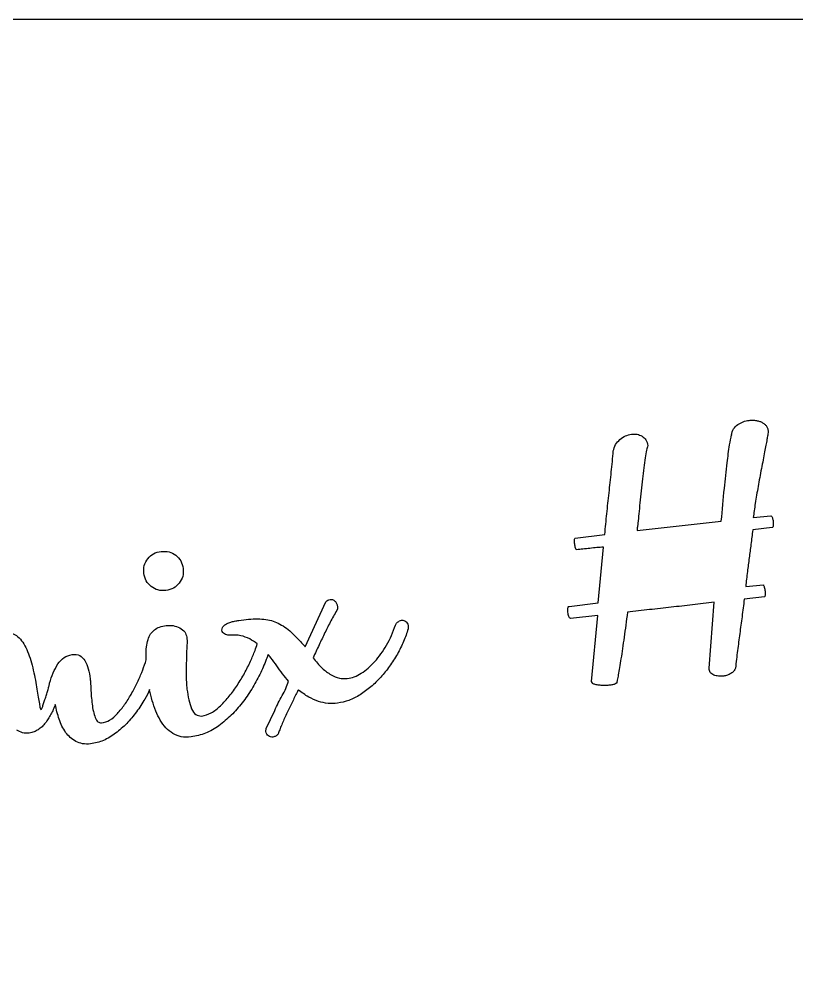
# Model space of a CAD drawing. Header units: millimetres. Extents: x -310 to 60, y -185 to 185.
# Drawn here: x -93.96 to -62.37, y 145.89 to 184.97 of the extents above; entities that cross this region are included whole.
import ezdxf

# ---------------------------------------------------------------- set-up
doc = ezdxf.new("R2010")
doc.units = ezdxf.units.MM
doc.layers.get('0').update_dxf_attribs({"linetype": 'CONTINUOUS'})

msp = doc.modelspace()

# ---------------------------------------------------------------- linework, layer by layer
for p, q in [((-65.025, 168.084), (-65.023, 168.072)), ((-68.863, 164.191), (-65.44, 164.575)), ((-64.141, 164.723), (-63.423, 164.787)), ((-63.377, 164.309), (-64.163, 164.212)), ((-71.376, 163.883), (-70.173, 164.03)), ((-70.437, 161.254), (-70.231, 163.516)), ((-64.449, 161.916), (-63.731, 161.98)), ((-63.685, 161.502), (-64.507, 161.401)), ((-82.344, 159.465), (-81.505, 161.297)), ((-71.628, 161.107), (-70.437, 161.254)), ((-65.939, 158.59), (-65.724, 161.276)), ((-70.457, 160.731), (-71.568, 160.619)), ((-70.709, 158.053), (-70.457, 160.731)), ((-85.044, 160.536), (-84.741, 160.573)), ((-69.695, 157.972), (-69.7, 158.007)), ((-82.881, 157.199), (-83.103, 156.736)), ((-83.93, 156.139), (-83.586, 156.883))]:
    msp.add_line(p, q)
msp.add_lwpolyline([(-200.681, -184.932), (-200.681, -185.032), (-240.681, -185.032), (-240.681, -184.932), (-245.424, -180.189), (-265.424, -180.189), (-270.262, -185.032), (-305.471, -185.032), (-310.471, -180.224), (-310.471, 179.968), (-305.471, 184.968), (54.529, 184.968), (59.529, 179.968), (59.529, -180.032), (54.529, -185.032), (19.319, -185.032), (14.482, -180.189), (-5.518, -180.189), (-10.261, -184.932), (-10.261, -185.032), (-50.261, -185.032), (-50.261, -184.932), (-55.004, -180.189), (-195.939, -180.189)], close=True)
for points, knots in [([(-65.023, 168.072), (-65.005, 168.16), (-64.969, 168.329), (-64.837, 168.442), (-64.773, 168.496)], [0, 0, 0, 0, 0.02603473, 0.05044636, 0.05044636, 0.05044636, 0.05044636]), ([(-64.773, 168.496), (-64.701, 168.538), (-64.557, 168.623), (-64.393, 168.653), (-64.311, 168.668)], [0, 0, 0, 0, 0.02491294, 0.0496775, 0.0496775, 0.0496775, 0.0496775]), ([(-64.311, 168.668), (-64.26, 168.672), (-64.161, 168.681), (-64.062, 168.668), (-64.014, 168.662)], [0, 0, 0, 0, 0.01518641, 0.02978021, 0.02978021, 0.02978021, 0.02978021]), ([(-64.014, 168.662), (-63.968, 168.652), (-63.88, 168.633), (-63.8, 168.592), (-63.761, 168.572)], [0, 0, 0, 0, 0.01387189, 0.02694152, 0.02694152, 0.02694152, 0.02694152]), ([(-63.761, 168.572), (-63.726, 168.549), (-63.659, 168.504), (-63.612, 168.438), (-63.589, 168.405)], [0, 0, 0, 0, 0.01230559, 0.02408787, 0.02408787, 0.02408787, 0.02408787]), ([(-69.559, 167.89), (-69.486, 167.945), (-69.345, 168.051), (-69.173, 168.087), (-69.09, 168.105)], [0, 0, 0, 0, 0.02697004, 0.05217357, 0.05217357, 0.05217357, 0.05217357]), ([(-69.09, 168.105), (-69.013, 168.109), (-68.862, 168.118), (-68.724, 168.056), (-68.657, 168.025)], [0, 0, 0, 0, 0.02274122, 0.04461017, 0.04461017, 0.04461017, 0.04461017]), ([(-68.657, 168.025), (-68.598, 167.979), (-68.474, 167.882), (-68.444, 167.725), (-68.428, 167.642)], [0, 0, 0, 0, 0.02155185, 0.04597006, 0.04597006, 0.04597006, 0.04597006]), ([(-65.199, 166.944), (-65.171, 167.188), (-65.126, 167.57), (-65.052, 167.948), (-65.025, 168.084)], [0, 0, 0, 0, 0.0736379, 0.115337, 0.115337, 0.115337, 0.115337]), ([(-63.589, 168.405), (-63.572, 168.37), (-63.536, 168.295), (-63.536, 168.213), (-63.536, 168.17)], [0, 0, 0, 0, 0.01178806, 0.02440233, 0.02440233, 0.02440233, 0.02440233]), ([(-63.536, 168.17), (-63.543, 168.134), (-63.561, 168.04), (-63.576, 167.945), (-63.586, 167.886)], [0, 0, 0, 0, 0.01100643, 0.02885067, 0.02885067, 0.02885067, 0.02885067]), ([(-69.828, 167.422), (-69.804, 167.512), (-69.757, 167.693), (-69.625, 167.824), (-69.559, 167.89)], [0, 0, 0, 0, 0.02750367, 0.05488902, 0.05488902, 0.05488902, 0.05488902]), ([(-68.428, 167.642), (-68.446, 167.582), (-68.493, 167.419), (-68.516, 167.252), (-68.531, 167.146)], [0, 0, 0, 0, 0.01877402, 0.05071272, 0.05071272, 0.05071272, 0.05071272]), ([(-63.586, 167.886), (-63.599, 167.81), (-63.629, 167.644), (-63.664, 167.479), (-63.682, 167.391)], [0, 0, 0, 0, 0.02324766, 0.05047484, 0.05047484, 0.05047484, 0.05047484]), ([(-70, 165.72), (-69.969, 166.003), (-69.906, 166.57), (-69.854, 167.137), (-69.828, 167.422)], [0, 0, 0, 0, 0.0853232, 0.1710326, 0.1710326, 0.1710326, 0.1710326]), ([(-63.682, 167.391), (-63.702, 167.28), (-63.744, 167.051), (-63.787, 166.822), (-63.81, 166.704)], [0, 0, 0, 0, 0.03377979, 0.06983282, 0.06983282, 0.06983282, 0.06983282]), ([(-68.531, 167.146), (-68.55, 167.011), (-68.59, 166.724), (-68.625, 166.437), (-68.643, 166.286)], [0, 0, 0, 0, 0.04096846, 0.08673487, 0.08673487, 0.08673487, 0.08673487]), ([(-65.44, 164.575), (-65.4, 165.019), (-65.328, 165.81), (-65.239, 166.599), (-65.199, 166.944)], [0, 0, 0, 0, 0.1337867, 0.2381341, 0.2381341, 0.2381341, 0.2381341]), ([(-63.81, 166.704), (-63.833, 166.583), (-63.879, 166.342), (-63.923, 166.1), (-63.944, 165.98)], [0, 0, 0, 0, 0.03700176, 0.073627, 0.073627, 0.073627, 0.073627]), ([(-68.643, 166.286), (-68.661, 166.125), (-68.698, 165.803), (-68.731, 165.48), (-68.748, 165.318)], [0, 0, 0, 0, 0.04842487, 0.09736564, 0.09736564, 0.09736564, 0.09736564]), ([(-70.173, 164.03), (-70.147, 164.312), (-70.093, 164.876), (-70.031, 165.438), (-70, 165.72)], [0, 0, 0, 0, 0.0848307, 0.1698615, 0.1698615, 0.1698615, 0.1698615]), ([(-63.944, 165.98), (-63.965, 165.863), (-64.006, 165.635), (-64.042, 165.407), (-64.06, 165.295)], [0, 0, 0, 0, 0.03558819, 0.06948218, 0.06948218, 0.06948218, 0.06948218]), ([(-68.748, 165.318), (-68.762, 165.167), (-68.79, 164.89), (-68.815, 164.612), (-68.827, 164.486)], [0, 0, 0, 0, 0.04549033, 0.08356207, 0.08356207, 0.08356207, 0.08356207]), ([(-64.06, 165.295), (-64.075, 165.193), (-64.104, 165.002), (-64.129, 164.811), (-64.141, 164.723)], [0, 0, 0, 0, 0.03096917, 0.05778255, 0.05778255, 0.05778255, 0.05778255]), ([(-63.423, 164.787), (-63.411, 164.78), (-63.381, 164.763), (-63.371, 164.729), (-63.365, 164.709)], [0, 0, 0, 0, 0.00403591, 0.01001349, 0.01001349, 0.01001349, 0.01001349]), ([(-63.365, 164.709), (-63.359, 164.684), (-63.345, 164.632), (-63.337, 164.578), (-63.334, 164.55)], [0, 0, 0, 0, 0.00770275, 0.01625796, 0.01625796, 0.01625796, 0.01625796]), ([(-63.334, 164.55), (-63.331, 164.521), (-63.325, 164.467), (-63.33, 164.413), (-63.332, 164.387)], [0, 0, 0, 0, 0.00856177, 0.01632998, 0.01632998, 0.01632998, 0.01632998]), ([(-68.859, 164.258), (-68.861, 164.244), (-68.863, 164.221), (-68.863, 164.199), (-68.863, 164.191)], [0, 0, 0, 0, 0.004442247, 0.006712106, 0.006712106, 0.006712106, 0.006712106]), ([(-68.827, 164.486), (-68.834, 164.438), (-68.846, 164.363), (-68.856, 164.286), (-68.859, 164.258)], [0, 0, 0, 0, 0.01448467, 0.02299774, 0.02299774, 0.02299774, 0.02299774]), ([(-64.163, 164.212), (-64.186, 164.017), (-64.232, 163.638), (-64.283, 163.26), (-64.307, 163.076)], [0, 0, 0, 0, 0.0589, 0.1145274, 0.1145274, 0.1145274, 0.1145274]), ([(-63.332, 164.387), (-63.334, 164.366), (-63.337, 164.332), (-63.366, 164.315), (-63.377, 164.309)], [0, 0, 0, 0, 0.005850022, 0.009478056, 0.009478056, 0.009478056, 0.009478056]), ([(-71.402, 163.801), (-71.403, 163.822), (-71.405, 163.854), (-71.383, 163.876), (-71.376, 163.883)], [0, 0, 0, 0, 0.006039238, 0.008904994, 0.008904994, 0.008904994, 0.008904994]), ([(-71.394, 163.633), (-71.397, 163.662), (-71.403, 163.718), (-71.403, 163.774), (-71.402, 163.801)], [0, 0, 0, 0, 0.00870518, 0.01685504, 0.01685504, 0.01685504, 0.01685504]), ([(-88.744, 163.046), (-88.67, 163.121), (-88.52, 163.276), (-88.308, 163.319), (-88.2, 163.34)], [0, 0, 0, 0, 0.0308826, 0.06318202, 0.06318202, 0.06318202, 0.06318202]), ([(-88.2, 163.34), (-88.089, 163.345), (-87.873, 163.355), (-87.69, 163.242), (-87.6, 163.186)], [0, 0, 0, 0, 0.03229942, 0.06318202, 0.06318202, 0.06318202, 0.06318202]), ([(-71.362, 163.473), (-71.369, 163.498), (-71.383, 163.551), (-71.39, 163.604), (-71.394, 163.633)], [0, 0, 0, 0, 0.00770275, 0.01625794, 0.01625794, 0.01625794, 0.01625794]), ([(-71.318, 163.406), (-71.326, 163.411), (-71.351, 163.425), (-71.358, 163.454), (-71.362, 163.473)], [0, 0, 0, 0, 0.002765896, 0.008370337, 0.008370337, 0.008370337, 0.008370337]), ([(-70.781, 163.466), (-70.876, 163.456), (-71.055, 163.438), (-71.233, 163.416), (-71.318, 163.406)], [0, 0, 0, 0, 0.02850316, 0.0540039, 0.0540039, 0.0540039, 0.0540039]), ([(-70.231, 163.516), (-70.319, 163.509), (-70.502, 163.494), (-70.685, 163.476), (-70.781, 163.466)], [0, 0, 0, 0, 0.02642097, 0.05523074, 0.05523074, 0.05523074, 0.05523074]), ([(-88.9, 162.45), (-88.905, 162.56), (-88.914, 162.775), (-88.8, 162.957), (-88.744, 163.046)], [0, 0, 0, 0, 0.03207146, 0.0628639, 0.0628639, 0.0628639, 0.0628639]), ([(-87.6, 163.186), (-87.524, 163.113), (-87.369, 162.965), (-87.326, 162.754), (-87.304, 162.646)], [0, 0, 0, 0, 0.03079243, 0.0628639, 0.0628639, 0.0628639, 0.0628639]), ([(-64.307, 163.076), (-64.332, 162.891), (-64.383, 162.504), (-64.426, 162.117), (-64.449, 161.916)], [0, 0, 0, 0, 0.0562087, 0.1168565, 0.1168565, 0.1168565, 0.1168565]), ([(-87.304, 162.646), (-87.3, 162.537), (-87.29, 162.322), (-87.405, 162.14), (-87.461, 162.051)], [0, 0, 0, 0, 0.03207162, 0.06286392, 0.06286392, 0.06286392, 0.06286392]), ([(-88.604, 161.911), (-88.68, 161.984), (-88.835, 162.132), (-88.878, 162.343), (-88.9, 162.45)], [0, 0, 0, 0, 0.0307923, 0.06286392, 0.06286392, 0.06286392, 0.06286392]), ([(-88.005, 161.756), (-88.115, 161.751), (-88.331, 161.742), (-88.515, 161.855), (-88.604, 161.911)], [0, 0, 0, 0, 0.03229942, 0.06318209, 0.06318209, 0.06318209, 0.06318209]), ([(-87.461, 162.051), (-87.535, 161.976), (-87.685, 161.821), (-87.897, 161.778), (-88.005, 161.756)], [0, 0, 0, 0, 0.03088267, 0.06318209, 0.06318209, 0.06318209, 0.06318209]), ([(-63.731, 161.98), (-63.726, 161.968), (-63.71, 161.937), (-63.701, 161.903), (-63.695, 161.882)], [0, 0, 0, 0, 0.00393735, 0.01049792, 0.01049792, 0.01049792, 0.01049792]), ([(-63.695, 161.882), (-63.688, 161.856), (-63.675, 161.804), (-63.667, 161.75), (-63.663, 161.723)], [0, 0, 0, 0, 0.00800088, 0.01625633, 0.01625633, 0.01625633, 0.01625633]), ([(-81.505, 161.297), (-81.482, 161.321), (-81.435, 161.37), (-81.368, 161.384), (-81.335, 161.391)], [0, 0, 0, 0, 0.00973498, 0.01979716, 0.01979716, 0.01979716, 0.01979716]), ([(-81.335, 161.391), (-81.299, 161.391), (-81.227, 161.391), (-81.169, 161.347), (-81.139, 161.324)], [0, 0, 0, 0, 0.01029883, 0.02119219, 0.02119219, 0.02119219, 0.02119219]), ([(-64.507, 161.401), (-64.537, 161.164), (-64.597, 160.697), (-64.66, 160.23), (-64.691, 160.001)], [0, 0, 0, 0, 0.0718526, 0.1413064, 0.1413064, 0.1413064, 0.1413064]), ([(-63.657, 161.572), (-63.657, 161.554), (-63.657, 161.526), (-63.678, 161.508), (-63.685, 161.502)], [0, 0, 0, 0, 0.00517225, 0.007842902, 0.007842902, 0.007842902, 0.007842902]), ([(-63.663, 161.723), (-63.661, 161.696), (-63.655, 161.646), (-63.657, 161.596), (-63.657, 161.572)], [0, 0, 0, 0, 0.00795572, 0.01506301, 0.01506301, 0.01506301, 0.01506301]), ([(-81.033, 161.004), (-81.124, 160.845), (-81.304, 160.529), (-81.464, 160.202), (-81.544, 160.041)], [0, 0, 0, 0, 0.0550858, 0.1090445, 0.1090445, 0.1090445, 0.1090445]), ([(-81.139, 161.324), (-81.113, 161.295), (-81.058, 161.234), (-81.043, 161.154), (-81.035, 161.113)], [0, 0, 0, 0, 0.01162861, 0.02393415, 0.02393415, 0.02393415, 0.02393415]), ([(-81.035, 161.113), (-81.032, 161.092), (-81.028, 161.056), (-81.032, 161.02), (-81.033, 161.004)], [0, 0, 0, 0, 0.00630723, 0.01089626, 0.01089626, 0.01089626, 0.01089626]), ([(-71.671, 160.866), (-71.674, 160.895), (-71.679, 160.949), (-71.675, 161.004), (-71.673, 161.029)], [0, 0, 0, 0, 0.00856201, 0.0163301, 0.0163301, 0.0163301, 0.0163301]), ([(-71.673, 161.029), (-71.671, 161.05), (-71.667, 161.084), (-71.639, 161.101), (-71.628, 161.107)], [0, 0, 0, 0, 0.005849948, 0.009477923, 0.009477923, 0.009477923, 0.009477923]), ([(-67.483, 161.072), (-67.772, 161.04), (-68.363, 160.975), (-68.953, 160.903), (-69.253, 160.867)], [0, 0, 0, 0, 0.0874551, 0.1782054, 0.1782054, 0.1782054, 0.1782054]), ([(-65.724, 161.276), (-66.022, 161.24), (-66.608, 161.169), (-67.194, 161.104), (-67.483, 161.072)], [0, 0, 0, 0, 0.0898504, 0.1770052, 0.1770052, 0.1770052, 0.1770052]), ([(-84.741, 160.573), (-84.613, 160.587), (-84.375, 160.612), (-84.135, 160.596), (-84.023, 160.589)], [0, 0, 0, 0, 0.03829254, 0.07187919, 0.07187919, 0.07187919, 0.07187919]), ([(-71.632, 160.702), (-71.641, 160.728), (-71.658, 160.782), (-71.667, 160.838), (-71.671, 160.866)], [0, 0, 0, 0, 0.00821175, 0.01692328, 0.01692328, 0.01692328, 0.01692328]), ([(-71.568, 160.619), (-71.581, 160.626), (-71.613, 160.645), (-71.625, 160.68), (-71.632, 160.702)], [0, 0, 0, 0, 0.00424797, 0.01079654, 0.01079654, 0.01079654, 0.01079654]), ([(-69.253, 160.867), (-69.275, 160.694), (-69.319, 160.356), (-69.366, 160.018), (-69.388, 159.853)], [0, 0, 0, 0, 0.0522073, 0.1023068, 0.1023068, 0.1023068, 0.1023068]), ([(-88.474, 160.157), (-88.406, 160.199), (-88.261, 160.289), (-88.091, 160.316), (-87.999, 160.33)], [0, 0, 0, 0, 0.02350976, 0.05095824, 0.05095824, 0.05095824, 0.05095824]), ([(-87.999, 160.33), (-87.899, 160.336), (-87.704, 160.348), (-87.525, 160.269), (-87.437, 160.23)], [0, 0, 0, 0, 0.0295499, 0.05785866, 0.05785866, 0.05785866, 0.05785866]), ([(-87.437, 160.23), (-87.362, 160.182), (-87.221, 160.091), (-87.176, 159.93), (-87.155, 159.854)], [0, 0, 0, 0, 0.0255726, 0.04853033, 0.04853033, 0.04853033, 0.04853033]), ([(-85.727, 160.138), (-85.726, 160.176), (-85.725, 160.255), (-85.666, 160.309), (-85.636, 160.336)], [0, 0, 0, 0, 0.01102468, 0.02269965, 0.02269965, 0.02269965, 0.02269965]), ([(-85.636, 160.336), (-85.598, 160.362), (-85.516, 160.416), (-85.423, 160.448), (-85.374, 160.465)], [0, 0, 0, 0, 0.01382948, 0.02932807, 0.02932807, 0.02932807, 0.02932807]), ([(-85.374, 160.465), (-85.321, 160.481), (-85.212, 160.512), (-85.101, 160.528), (-85.044, 160.536)], [0, 0, 0, 0, 0.01665271, 0.03376924, 0.03376924, 0.03376924, 0.03376924]), ([(-84.023, 160.589), (-83.921, 160.574), (-83.72, 160.544), (-83.533, 160.464), (-83.441, 160.425)], [0, 0, 0, 0, 0.03073878, 0.06073057, 0.06073057, 0.06073057, 0.06073057]), ([(-83.441, 160.425), (-83.35, 160.376), (-83.16, 160.273), (-82.997, 160.133), (-82.912, 160.06)], [0, 0, 0, 0, 0.030931, 0.06434316, 0.06434316, 0.06434316, 0.06434316]), ([(-79.039, 159.532), (-78.969, 159.662), (-78.827, 159.925), (-78.729, 160.207), (-78.68, 160.35)], [0, 0, 0, 0, 0.04409889, 0.08945345, 0.08945345, 0.08945345, 0.08945345]), ([(-78.68, 160.35), (-78.66, 160.386), (-78.622, 160.453), (-78.556, 160.495), (-78.525, 160.514)], [0, 0, 0, 0, 0.01200868, 0.02289267, 0.02289267, 0.02289267, 0.02289267]), ([(-78.525, 160.514), (-78.494, 160.528), (-78.434, 160.553), (-78.371, 160.542), (-78.34, 160.537)], [0, 0, 0, 0, 0.00991466, 0.01894597, 0.01894597, 0.01894597, 0.01894597]), ([(-78.34, 160.537), (-78.312, 160.526), (-78.255, 160.503), (-78.219, 160.453), (-78.2, 160.427)], [0, 0, 0, 0, 0.00886137, 0.01813957, 0.01813957, 0.01813957, 0.01813957]), ([(-78.2, 160.427), (-78.186, 160.395), (-78.154, 160.321), (-78.161, 160.24), (-78.166, 160.196)], [0, 0, 0, 0, 0.01059167, 0.02374551, 0.02374551, 0.02374551, 0.02374551]), ([(-94.44, 160.011), (-94.351, 160.011), (-94.17, 160.012), (-94.034, 159.891), (-93.965, 159.83)], [0, 0, 0, 0, 0.02574445, 0.05249233, 0.05249233, 0.05249233, 0.05249233]), ([(-93.965, 159.83), (-93.899, 159.75), (-93.759, 159.581), (-93.671, 159.38), (-93.624, 159.273)], [0, 0, 0, 0, 0.03087226, 0.06552552, 0.06552552, 0.06552552, 0.06552552]), ([(-88.733, 159.757), (-88.703, 159.838), (-88.647, 159.992), (-88.529, 160.104), (-88.474, 160.157)], [0, 0, 0, 0, 0.02552037, 0.04828183, 0.04828183, 0.04828183, 0.04828183]), ([(-87.155, 159.854), (-87.151, 159.804), (-87.143, 159.686), (-87.15, 159.567), (-87.153, 159.497)], [0, 0, 0, 0, 0.01488709, 0.03567713, 0.03567713, 0.03567713, 0.03567713]), ([(-85.63, 159.987), (-85.655, 160.007), (-85.705, 160.046), (-85.72, 160.108), (-85.727, 160.138)], [0, 0, 0, 0, 0.009394, 0.01845615, 0.01845615, 0.01845615, 0.01845615]), ([(-85.388, 159.938), (-85.435, 159.937), (-85.52, 159.935), (-85.596, 159.971), (-85.63, 159.987)], [0, 0, 0, 0, 0.01388609, 0.0249596, 0.0249596, 0.0249596, 0.0249596]), ([(-84.602, 159.786), (-84.721, 159.838), (-84.971, 159.947), (-85.244, 159.941), (-85.388, 159.938)], [0, 0, 0, 0, 0.03843802, 0.08092863, 0.08092863, 0.08092863, 0.08092863]), ([(-82.912, 160.06), (-82.821, 159.973), (-82.622, 159.784), (-82.441, 159.577), (-82.344, 159.465)], [0, 0, 0, 0, 0.03799714, 0.08235859, 0.08235859, 0.08235859, 0.08235859]), ([(-81.544, 160.041), (-81.623, 159.876), (-81.784, 159.537), (-81.942, 159.196), (-82.023, 159.021)], [0, 0, 0, 0, 0.054888, 0.1127002, 0.1127002, 0.1127002, 0.1127002]), ([(-78.166, 160.196), (-78.221, 160.023), (-78.334, 159.667), (-78.511, 159.338), (-78.602, 159.169)], [0, 0, 0, 0, 0.0544039, 0.1117742, 0.1117742, 0.1117742, 0.1117742]), ([(-69.388, 159.853), (-69.41, 159.699), (-69.451, 159.407), (-69.496, 159.116), (-69.517, 158.979)], [0, 0, 0, 0, 0.04661131, 0.0883558, 0.0883558, 0.0883558, 0.0883558]), ([(-64.691, 160.001), (-64.722, 159.771), (-64.784, 159.305), (-64.837, 158.838), (-64.864, 158.601)], [0, 0, 0, 0, 0.0693787, 0.1410129, 0.1410129, 0.1410129, 0.1410129]), ([(-88.809, 159.101), (-88.809, 159.221), (-88.808, 159.443), (-88.756, 159.659), (-88.733, 159.757)], [0, 0, 0, 0, 0.03605278, 0.06626829, 0.06626829, 0.06626829, 0.06626829]), ([(-87.153, 159.497), (-87.158, 159.414), (-87.166, 159.238), (-87.171, 159.062), (-87.173, 158.969)], [0, 0, 0, 0, 0.02510383, 0.05287324, 0.05287324, 0.05287324, 0.05287324]), ([(-84.569, 158.878), (-84.504, 159.023), (-84.401, 159.254), (-84.322, 159.494), (-84.293, 159.583)], [0, 0, 0, 0, 0.04770373, 0.07575148, 0.07575148, 0.07575148, 0.07575148]), ([(-79.519, 158.863), (-79.433, 158.966), (-79.256, 159.176), (-79.113, 159.412), (-79.039, 159.532)], [0, 0, 0, 0, 0.04009545, 0.08248184, 0.08248184, 0.08248184, 0.08248184]), ([(-93.624, 159.273), (-93.579, 159.154), (-93.486, 158.905), (-93.424, 158.647), (-93.392, 158.514)], [0, 0, 0, 0, 0.03828241, 0.07951861, 0.07951861, 0.07951861, 0.07951861]), ([(-92.396, 158.769), (-92.319, 158.868), (-92.17, 159.061), (-91.934, 159.12), (-91.82, 159.148)], [0, 0, 0, 0, 0.03647485, 0.07078861, 0.07078861, 0.07078861, 0.07078861]), ([(-91.82, 159.148), (-91.707, 159.151), (-91.489, 159.158), (-91.357, 158.986), (-91.294, 158.904)], [0, 0, 0, 0, 0.03183289, 0.06118577, 0.06118577, 0.06118577, 0.06118577]), ([(-83.857, 159.157), (-83.88, 159.085), (-83.974, 158.808), (-84.097, 158.542), (-84.189, 158.344)], [0.0368568, 0.0368568, 0.0368568, 0.0368568, 0.05933939, 0.12468425, 0.12468425, 0.12468425, 0.12468425]), ([(-83.5, 158.689), (-83.577, 158.799), (-83.69, 158.96), (-83.817, 159.11), (-83.857, 159.157)], [0, 0, 0, 0, 0.04056118, 0.0589346, 0.0589346, 0.0589346, 0.0589346]), ([(-78.602, 159.169), (-78.703, 159.002), (-78.903, 158.67), (-79.154, 158.374), (-79.278, 158.228)], [0, 0, 0, 0, 0.0584809, 0.1160795, 0.1160795, 0.1160795, 0.1160795]), ([(-92.729, 157.985), (-92.688, 158.127), (-92.609, 158.403), (-92.465, 158.65), (-92.396, 158.769)], [0, 0, 0, 0, 0.04434977, 0.085504, 0.085504, 0.085504, 0.085504]), ([(-91.294, 158.904), (-91.245, 158.796), (-91.14, 158.559), (-91.102, 158.302), (-91.082, 158.163)], [0, 0, 0, 0, 0.03550946, 0.07746682, 0.07746682, 0.07746682, 0.07746682]), ([(-88.986, 158.426), (-88.935, 158.559), (-88.87, 158.728), (-88.815, 158.901), (-88.803, 158.938)], [0, 0, 0, 0, 0.0426668, 0.05440524, 0.05440524, 0.05440524, 0.05440524]), ([(-87.173, 158.969), (-87.175, 158.869), (-87.179, 158.663), (-87.181, 158.457), (-87.182, 158.351)], [0, 0, 0, 0, 0.02999554, 0.0617744, 0.0617744, 0.0617744, 0.0617744]), ([(-85.103, 157.911), (-85.002, 158.07), (-84.805, 158.382), (-84.646, 158.714), (-84.569, 158.878)], [0, 0, 0, 0, 0.056295, 0.1105029, 0.1105029, 0.1105029, 0.1105029]), ([(-83.018, 158.065), (-83.102, 158.163), (-83.273, 158.362), (-83.423, 158.578), (-83.5, 158.689)], [0, 0, 0, 0, 0.03865539, 0.07886712, 0.07886712, 0.07886712, 0.07886712]), ([(-82.023, 159.021), (-81.907, 158.87), (-81.701, 158.599), (-81.42, 158.408), (-81.297, 158.324)], [0, 0, 0, 0, 0.0566628, 0.1012184, 0.1012184, 0.1012184, 0.1012184]), ([(-80.066, 158.391), (-79.97, 158.457), (-79.771, 158.595), (-79.605, 158.772), (-79.519, 158.863)], [0, 0, 0, 0, 0.03486615, 0.07240003, 0.07240003, 0.07240003, 0.07240003]), ([(-69.517, 158.979), (-69.536, 158.86), (-69.57, 158.641), (-69.607, 158.424), (-69.624, 158.325)], [0, 0, 0, 0, 0.03622226, 0.06626453, 0.06626453, 0.06626453, 0.06626453]), ([(-93.392, 158.514), (-93.363, 158.38), (-93.307, 158.123), (-93.263, 157.864), (-93.243, 157.74)], [0, 0, 0, 0, 0.04109501, 0.07879558, 0.07879558, 0.07879558, 0.07879558]), ([(-89.415, 157.533), (-89.334, 157.68), (-89.174, 157.969), (-89.048, 158.275), (-88.986, 158.426)], [0, 0, 0, 0, 0.05022337, 0.09910267, 0.09910267, 0.09910267, 0.09910267]), ([(-87.182, 158.351), (-87.181, 158.246), (-87.18, 158.041), (-87.159, 157.837), (-87.149, 157.739)], [0, 0, 0, 0, 0.03165697, 0.06137557, 0.06137557, 0.06137557, 0.06137557]), ([(-84.189, 158.344), (-84.293, 158.142), (-84.502, 157.737), (-84.771, 157.37), (-84.905, 157.186)], [0, 0, 0, 0, 0.0682323, 0.1363337, 0.1363337, 0.1363337, 0.1363337]), ([(-81.297, 158.324), (-81.186, 158.271), (-80.977, 158.171), (-80.746, 158.174), (-80.638, 158.176)], [0, 0, 0, 0, 0.03637055, 0.06838221, 0.06838221, 0.06838221, 0.06838221]), ([(-80.638, 158.176), (-80.541, 158.194), (-80.338, 158.234), (-80.159, 158.337), (-80.066, 158.391)], [0, 0, 0, 0, 0.02947085, 0.06149676, 0.06149676, 0.06149676, 0.06149676]), ([(-69.624, 158.325), (-69.636, 158.251), (-69.657, 158.132), (-69.685, 158.016), (-69.695, 157.972)], [0, 0, 0, 0, 0.02248707, 0.0360585, 0.0360585, 0.0360585, 0.0360585]), ([(-65.748, 158.317), (-65.803, 158.346), (-65.915, 158.403), (-65.931, 158.527), (-65.939, 158.59)], [0, 0, 0, 0, 0.01751654, 0.03527299, 0.03527299, 0.03527299, 0.03527299]), ([(-65.344, 158.276), (-65.414, 158.271), (-65.551, 158.261), (-65.683, 158.299), (-65.748, 158.317)], [0, 0, 0, 0, 0.02082238, 0.04089149, 0.04089149, 0.04089149, 0.04089149]), ([(-65.048, 158.379), (-65.096, 158.354), (-65.189, 158.304), (-65.293, 158.285), (-65.344, 158.276)], [0, 0, 0, 0, 0.01593824, 0.03147562, 0.03147562, 0.03147562, 0.03147562]), ([(-64.864, 158.601), (-64.883, 158.557), (-64.923, 158.465), (-65.006, 158.408), (-65.048, 158.379)], [0, 0, 0, 0, 0.01419375, 0.02938022, 0.02938022, 0.02938022, 0.02938022]), ([(-92.782, 157.779), (-92.769, 157.824), (-92.751, 157.892), (-92.734, 157.961), (-92.729, 157.985)], [0, 0, 0, 0, 0.0140664, 0.02128207, 0.02128207, 0.02128207, 0.02128207]), ([(-91.082, 158.163), (-91.077, 158.111), (-91.065, 157.975), (-91.06, 157.839), (-91.056, 157.755)], [0, 0, 0, 0, 0.01561161, 0.04087571, 0.04087571, 0.04087571, 0.04087571]), ([(-85.791, 157.065), (-85.668, 157.194), (-85.416, 157.458), (-85.209, 157.758), (-85.103, 157.911)], [0, 0, 0, 0, 0.0532838, 0.1092096, 0.1092096, 0.1092096, 0.1092096]), ([(-83.279, 157.482), (-83.228, 157.579), (-83.127, 157.767), (-83.054, 157.967), (-83.018, 158.065)], [0, 0, 0, 0, 0.03265808, 0.06386749, 0.06386749, 0.06386749, 0.06386749]), ([(-79.278, 158.228), (-79.407, 158.092), (-79.661, 157.825), (-79.966, 157.617), (-80.115, 157.514)], [0, 0, 0, 0, 0.0560723, 0.1102707, 0.1102707, 0.1102707, 0.1102707]), ([(-70.561, 157.932), (-70.604, 157.942), (-70.676, 157.958), (-70.699, 158.026), (-70.709, 158.053)], [0, 0, 0, 0, 0.01216847, 0.02028093, 0.02028093, 0.02028093, 0.02028093]), ([(-70.23, 157.894), (-70.288, 157.896), (-70.399, 157.899), (-70.509, 157.921), (-70.561, 157.932)], [0, 0, 0, 0, 0.01738806, 0.03337884, 0.03337884, 0.03337884, 0.03337884]), ([(-69.888, 157.918), (-69.943, 157.91), (-70.057, 157.895), (-70.171, 157.894), (-70.23, 157.894)], [0, 0, 0, 0, 0.0166504, 0.03427778, 0.03427778, 0.03427778, 0.03427778]), ([(-69.7, 158.007), (-69.719, 157.987), (-69.769, 157.934), (-69.843, 157.924), (-69.888, 157.918)], [0, 0, 0, 0, 0.00819673, 0.0213917, 0.0213917, 0.0213917, 0.0213917]), ([(-93.243, 157.74), (-93.226, 157.631), (-93.194, 157.434), (-93.161, 157.236), (-93.146, 157.148)], [0, 0, 0, 0, 0.0330218, 0.0600484, 0.0600484, 0.0600484, 0.0600484]), ([(-92.889, 157.421), (-92.87, 157.482), (-92.832, 157.601), (-92.798, 157.721), (-92.782, 157.779)], [0, 0, 0, 0, 0.01926681, 0.03734786, 0.03734786, 0.03734786, 0.03734786]), ([(-91.056, 157.755), (-91.051, 157.653), (-91.04, 157.447), (-91.016, 157.242), (-91.005, 157.138)], [0, 0, 0, 0, 0.03050326, 0.06185891, 0.06185891, 0.06185891, 0.06185891]), ([(-89.978, 156.751), (-89.876, 156.87), (-89.667, 157.116), (-89.5, 157.391), (-89.415, 157.533)], [0, 0, 0, 0, 0.04699302, 0.0965242, 0.0965242, 0.0965242, 0.0965242]), ([(-88.666, 157.723), (-88.727, 157.594), (-88.882, 157.28), (-89.082, 156.992), (-89.2, 156.82)], [0.0195858, 0.0195858, 0.0195858, 0.0195858, 0.0621843, 0.1246456, 0.1246456, 0.1246456, 0.1246456]), ([(-88.561, 157.275), (-88.599, 157.424), (-88.636, 157.572), (-88.666, 157.723), (-88.666, 157.723)], [0, 0, 0, 0, 0.04586794, 0.0460034, 0.0460034, 0.0460034, 0.0460034]), ([(-87.149, 157.739), (-87.129, 157.594), (-87.091, 157.324), (-87.002, 157.066), (-86.961, 156.946)], [0, 0, 0, 0, 0.04370798, 0.0816631, 0.0816631, 0.0816631, 0.0816631]), ([(-83.586, 156.883), (-83.538, 156.984), (-83.441, 157.187), (-83.333, 157.384), (-83.279, 157.482)], [0, 0, 0, 0, 0.03382479, 0.06740949, 0.06740949, 0.06740949, 0.06740949]), ([(-82.674, 157.623), (-82.707, 157.556), (-82.778, 157.415), (-82.846, 157.273), (-82.881, 157.199)], [0, 0, 0, 0, 0.02263213, 0.04726378, 0.04726378, 0.04726378, 0.04726378]), ([(-82.654, 157.662), (-82.657, 157.654), (-82.662, 157.641), (-82.67, 157.629), (-82.674, 157.623)], [0, 0, 0, 0, 0.002418872, 0.004339551, 0.004339551, 0.004339551, 0.004339551]), ([(-82.624, 157.714), (-82.631, 157.705), (-82.643, 157.689), (-82.651, 157.671), (-82.654, 157.662)], [0, 0, 0, 0, 0.003189068, 0.006019138, 0.006019138, 0.006019138, 0.006019138]), ([(-81.805, 157.246), (-81.941, 157.3), (-82.237, 157.416), (-82.489, 157.61), (-82.624, 157.714)], [0, 0, 0, 0, 0.04373208, 0.09473051, 0.09473051, 0.09473051, 0.09473051]), ([(-80.115, 157.514), (-80.264, 157.429), (-80.552, 157.264), (-80.877, 157.202), (-81.034, 157.172)], [0, 0, 0, 0, 0.05109613, 0.09868897, 0.09868897, 0.09868897, 0.09868897]), ([(-93.146, 157.148), (-93.139, 157.087), (-93.129, 157.005), (-93.091, 156.932), (-93.081, 156.914)], [0, 0, 0, 0, 0.01806241, 0.02441933, 0.02441933, 0.02441933, 0.02441933]), ([(-93.004, 157.074), (-92.985, 157.129), (-92.947, 157.245), (-92.909, 157.36), (-92.889, 157.421)], [0, 0, 0, 0, 0.01744457, 0.03650162, 0.03650162, 0.03650162, 0.03650162]), ([(-92.501, 157.118), (-92.527, 157.051), (-92.578, 156.915), (-92.643, 156.786), (-92.676, 156.722)], [0, 0, 0, 0, 0.0215484, 0.04335008, 0.04335008, 0.04335008, 0.04335008]), ([(-92.344, 156.523), (-92.374, 156.621), (-92.435, 156.818), (-92.479, 157.018), (-92.501, 157.118)], [0, 0, 0, 0, 0.03107755, 0.06161267, 0.06161267, 0.06161267, 0.06161267]), ([(-91.005, 157.138), (-90.991, 157.039), (-90.964, 156.851), (-90.904, 156.671), (-90.876, 156.586)], [0, 0, 0, 0, 0.03003757, 0.05681831, 0.05681831, 0.05681831, 0.05681831]), ([(-88.234, 156.481), (-88.3, 156.604), (-88.436, 156.857), (-88.518, 157.133), (-88.561, 157.275)], [0, 0, 0, 0, 0.04165254, 0.08607383, 0.08607383, 0.08607383, 0.08607383]), ([(-84.905, 157.186), (-85.048, 157.013), (-85.33, 156.671), (-85.677, 156.396), (-85.849, 156.26)], [0, 0, 0, 0, 0.0670554, 0.1325807, 0.1325807, 0.1325807, 0.1325807]), ([(-81.034, 157.172), (-81.163, 157.163), (-81.424, 157.147), (-81.677, 157.213), (-81.805, 157.246)], [0, 0, 0, 0, 0.0383308, 0.0778909, 0.0778909, 0.0778909, 0.0778909]), ([(-93.081, 156.914), (-93.07, 156.927), (-93.032, 156.974), (-93.015, 157.033), (-93.004, 157.074)], [0, 0, 0, 0, 0.00519821, 0.01794825, 0.01794825, 0.01794825, 0.01794825]), ([(-92.676, 156.722), (-92.711, 156.659), (-92.78, 156.536), (-92.864, 156.423), (-92.905, 156.367)], [0, 0, 0, 0, 0.02151078, 0.04221561, 0.04221561, 0.04221561, 0.04221561]), ([(-90.62, 156.37), (-90.506, 156.4), (-90.257, 156.466), (-90.076, 156.651), (-89.978, 156.751)], [0, 0, 0, 0, 0.03471974, 0.07590846, 0.07590846, 0.07590846, 0.07590846]), ([(-89.2, 156.82), (-89.328, 156.658), (-89.58, 156.338), (-89.894, 156.077), (-90.049, 155.949)], [0, 0, 0, 0, 0.0617206, 0.1219314, 0.1219314, 0.1219314, 0.1219314]), ([(-86.961, 156.946), (-86.916, 156.851), (-86.833, 156.676), (-86.643, 156.659), (-86.556, 156.651)], [0, 0, 0, 0, 0.02905589, 0.05354672, 0.05354672, 0.05354672, 0.05354672]), ([(-86.556, 156.651), (-86.422, 156.684), (-86.132, 156.756), (-85.91, 156.957), (-85.791, 157.065)], [0, 0, 0, 0, 0.0408317, 0.08822061, 0.08822061, 0.08822061, 0.08822061]), ([(-83.103, 156.736), (-83.138, 156.661), (-83.207, 156.515), (-83.271, 156.367), (-83.302, 156.295)], [0, 0, 0, 0, 0.0249313, 0.04846982, 0.04846982, 0.04846982, 0.04846982]), ([(-92.905, 156.367), (-92.948, 156.316), (-93.033, 156.214), (-93.139, 156.135), (-93.192, 156.096)], [0, 0, 0, 0, 0.01999565, 0.03960019, 0.03960019, 0.03960019, 0.03960019]), ([(-92.079, 155.989), (-92.132, 156.071), (-92.241, 156.239), (-92.309, 156.427), (-92.344, 156.523)], [0, 0, 0, 0, 0.02924373, 0.05974717, 0.05974717, 0.05974717, 0.05974717]), ([(-90.876, 156.586), (-90.848, 156.518), (-90.799, 156.398), (-90.674, 156.378), (-90.62, 156.37)], [0, 0, 0, 0, 0.02039832, 0.03578126, 0.03578126, 0.03578126, 0.03578126]), ([(-87.72, 155.94), (-87.819, 156.012), (-88.024, 156.161), (-88.163, 156.372), (-88.234, 156.481)], [0, 0, 0, 0, 0.03649664, 0.07519538, 0.07519538, 0.07519538, 0.07519538]), ([(-93.556, 155.961), (-93.65, 155.955), (-93.83, 155.945), (-93.986, 156.036), (-94.06, 156.08)], [0, 0, 0, 0, 0.02752044, 0.05286514, 0.05286514, 0.05286514, 0.05286514]), ([(-93.192, 156.096), (-93.248, 156.063), (-93.361, 155.995), (-93.491, 155.972), (-93.556, 155.961)], [0, 0, 0, 0, 0.01936461, 0.03914299, 0.03914299, 0.03914299, 0.03914299]), ([(-91.664, 155.62), (-91.743, 155.669), (-91.903, 155.768), (-92.02, 155.915), (-92.079, 155.989)], [0, 0, 0, 0, 0.02770331, 0.05584144, 0.05584144, 0.05584144, 0.05584144]), ([(-90.049, 155.949), (-90.208, 155.84), (-90.52, 155.626), (-90.89, 155.552), (-91.071, 155.516)], [0, 0, 0, 0, 0.0572549, 0.1120861, 0.1120861, 0.1120861, 0.1120861]), ([(-86.984, 155.8), (-87.119, 155.791), (-87.377, 155.774), (-87.609, 155.886), (-87.72, 155.94)], [0, 0, 0, 0, 0.03985959, 0.07609791, 0.07609791, 0.07609791, 0.07609791]), ([(-85.849, 156.26), (-86.026, 156.145), (-86.375, 155.918), (-86.783, 155.839), (-86.984, 155.8)], [0, 0, 0, 0, 0.0627586, 0.1234316, 0.1234316, 0.1234316, 0.1234316]), ([(-83.939, 156.017), (-83.94, 156.035), (-83.942, 156.076), (-83.934, 156.117), (-83.93, 156.139)], [0, 0, 0, 0, 0.00543318, 0.01227427, 0.01227427, 0.01227427, 0.01227427]), ([(-83.839, 155.842), (-83.865, 155.864), (-83.919, 155.911), (-83.932, 155.98), (-83.939, 156.017)], [0, 0, 0, 0, 0.00987051, 0.02069749, 0.02069749, 0.02069749, 0.02069749]), ([(-83.444, 155.921), (-83.474, 155.889), (-83.532, 155.826), (-83.617, 155.807), (-83.658, 155.798)], [0, 0, 0, 0, 0.01273142, 0.0252634, 0.0252634, 0.0252634, 0.0252634]), ([(-83.302, 156.295), (-83.33, 156.229), (-83.381, 156.106), (-83.424, 155.979), (-83.444, 155.921)], [0, 0, 0, 0, 0.02141689, 0.0399987, 0.0399987, 0.0399987, 0.0399987]), ([(-91.071, 155.516), (-91.18, 155.511), (-91.386, 155.503), (-91.575, 155.582), (-91.664, 155.62)], [0, 0, 0, 0, 0.03218733, 0.06087095, 0.06087095, 0.06087095, 0.06087095]), ([(-83.658, 155.798), (-83.69, 155.797), (-83.754, 155.795), (-83.811, 155.826), (-83.839, 155.842)], [0, 0, 0, 0, 0.0092976, 0.0189187, 0.0189187, 0.0189187, 0.0189187])]:
    msp.add_open_spline(points, degree=3, knots=knots)
for points in [[(-84.293, 159.583), (-84.39, 159.658), (-84.496, 159.722), (-84.602, 159.786)], [(-88.803, 158.938), (-88.805, 158.992), (-88.807, 159.046), (-88.809, 159.101)]]:
    msp.add_open_spline(points, degree=3)

doc.saveas('drawing.dxf')
